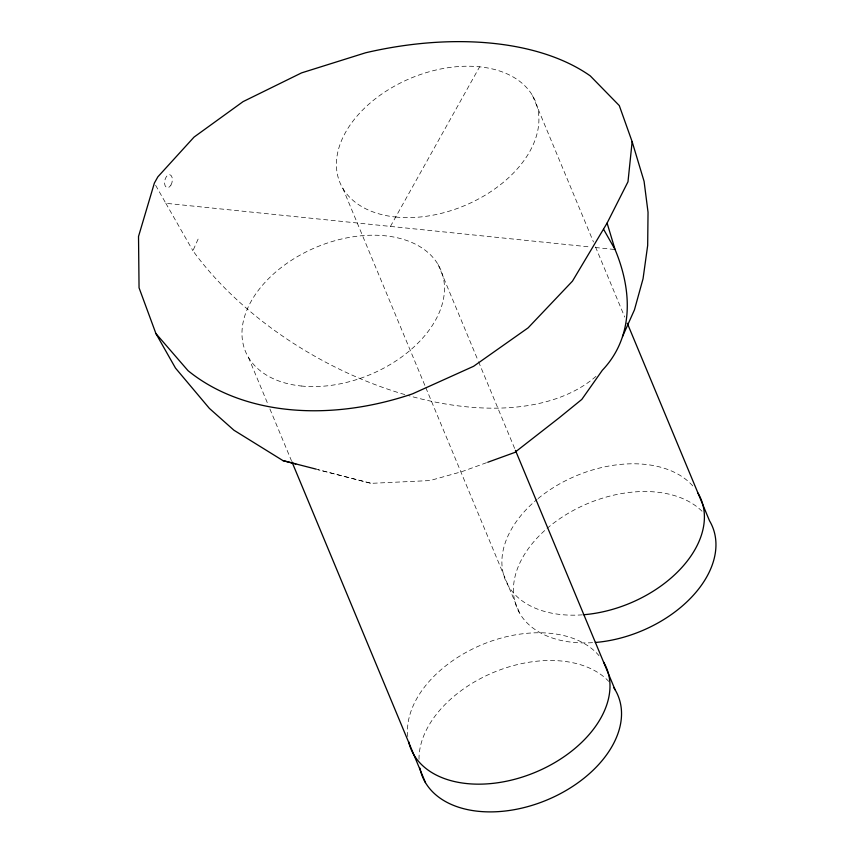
<?xml version="1.0" encoding="UTF-8"?>
<svg xmlns="http://www.w3.org/2000/svg" width="854" height="854" viewBox="0 0 854 854"><rect width="100%" height="100%" fill="white"/><g stroke="black" fill="none" stroke-linecap="round" stroke-linejoin="round"><path stroke-width="0.64" stroke-dasharray="4.27 3.2" d="M404.807 394.569A257.972 150.251 29.2 0 1 192.908 250.734L199.099 236.878M390.449 226.406L479.628 66.815M486.513 462.708L461.961 471.621L429.978 480.567L371.18 483.343L317.539 469.583L371.18 483.343M155.642 185.318L165.825 203.284L589.965 246.955M595.249 247.5L615.072 249.539M165.825 203.284L192.908 250.734M532.501 95.531L593.466 241.992M595.516 246.923L624.722 317.08M438.07 264.505L478.037 360.505M478.55 361.744L514.93 449.129M342.828 188.318L425.313 386.478M425.826 387.716L519.862 613.61M248.407 357.292L267.868 404.07M269.917 408.991L291.438 460.69M419.015 759.355A105.832 69.153 -22.6 0 1 494.391 672.066A105.832 69.153 -22.6 0 1 608.753 681.396M407.785 736.586A105.832 69.153 -22.6 0 1 481.272 644.983A105.832 69.153 -22.6 0 1 598.996 655.669M582.375 614.837A105.832 69.153 -22.6 0 1 505.098 579.311A105.832 69.153 -22.6 0 1 537.049 499.409M538.063 498.565A105.832 69.153 -22.6 0 1 694.27 487.719M595.985 376.347A257.972 150.251 29.2 0 1 407.411 395.317M592.559 642.667A105.832 69.153 -22.6 0 1 533.013 542.642A105.832 69.153 -22.6 0 1 702.234 511.45M170.928 185.126A6.618 3.747 -78.1 0 0 169.85 174.718A6.618 3.747 -78.1 0 0 164.598 183.706A6.618 3.747 -78.1 0 0 170.928 185.126M301.27 386.008A105.832 69.153 -22.6 0 0 444.027 281.564A105.832 69.153 -22.6 0 0 284.414 265.135A105.832 69.153 -22.6 0 0 301.27 386.008M395.69 217.023A105.832 69.153 -22.6 0 0 538.447 112.589A105.832 69.153 -22.6 0 0 378.834 96.15A105.832 69.153 -22.6 0 0 395.69 217.023"/><path stroke-width="1.28" d="M632.141 141.689L627.989 181.763L607.098 223.086L572.458 281.147L528.103 327.861L473.596 366.291L412.642 393.801A259.829 188.083 -29.5 0 1 188.019 370.668L155.93 333.583L139.053 287.809L138.519 236.473L154.371 183.066L157.862 176.831L194.05 137.088L243.08 101.626L301.611 72.868L365.661 52.767A259.829 148.575 -16.8 0 1 590.274 75.899L619.278 105.576L632.141 141.689L644.087 181.358L648.037 212.251L647.674 245.461L643.051 278.746L634.458 309.821L622.502 336.583M487.741 462.26L514.748 452.46L559.071 417.894L581.82 399.405L602.348 370.252A257.972 150.251 29.2 0 0 615.072 249.539L607.098 223.086M155.93 333.583L175.486 368.085L209.39 408.393L233.921 430.213L282.994 460.626L316.311 469.177M282.994 460.626L295.783 463.946M603.618 229.331L615.072 249.539M627.284 323.228L709.535 520.823A105.832 69.153 -22.6 0 1 691.953 596.775A105.832 69.153 -22.6 0 1 595.291 642.475M515.442 450.357L615.104 689.797M291.951 461.918L425.441 782.595M613.727 687.609A105.832 69.153 -22.6 0 1 546.72 800.091A105.832 69.153 -22.6 0 1 419.912 768.098M603.564 662.063A105.832 69.153 -22.6 0 1 534.273 772.731A105.832 69.153 -22.6 0 1 408.639 741.646M697.985 493.089A105.832 69.153 -22.6 0 1 680.414 569.042A105.832 69.153 -22.6 0 1 583.741 614.731"/></g></svg>
